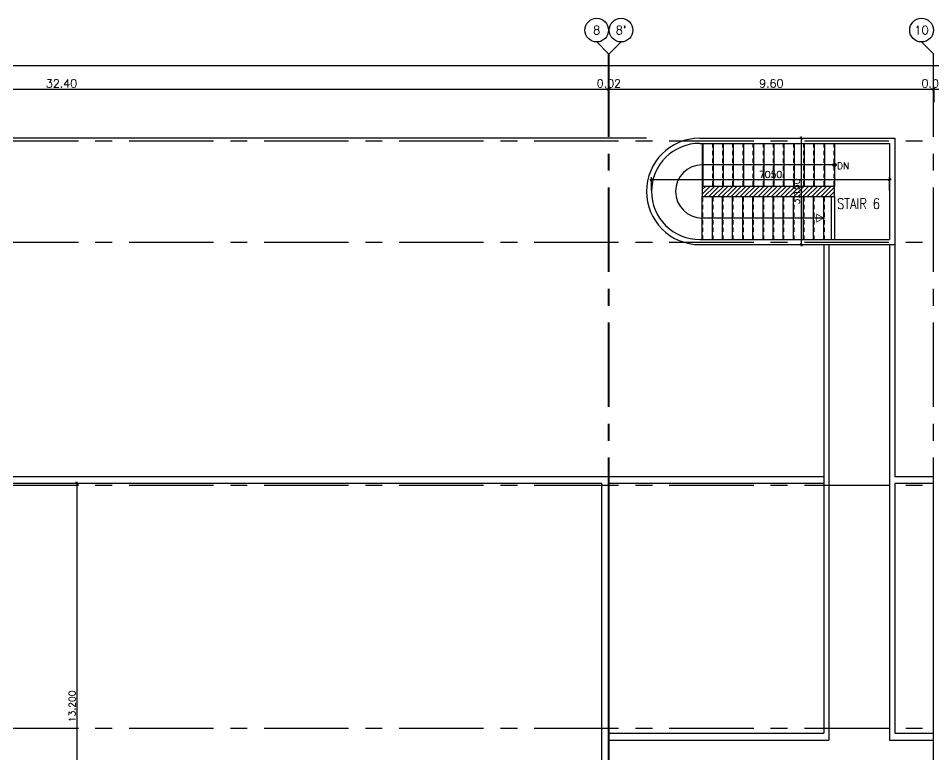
# Model space of a CAD drawing. Extents: x 88854 to 89144, y 39922 to 40011.
# Drawn here: x 89031.45 to 89058.56, y 39989.23 to 40011.04 of the extents above; entities that cross this region are included whole.
import ezdxf
from ezdxf.enums import TextEntityAlignment as Align

# ---------------------------------------------------------------- set-up
doc = ezdxf.new("R2010")
doc.units = 0
doc.header["$MEASUREMENT"] = 0
doc.header["$PDMODE"] = 34
doc.linetypes.add('CENTERX2', pattern=[4, 2.5, -0.5, 0.5, -0.5])
doc.linetypes.add('HIDDEN2', pattern=[0.1875, 0.125, -0.0625])
doc.layers.get('0').update_dxf_attribs({"linetype": 'CONTINUOUS'})
doc.layers.get('DEFPOINTS').update_dxf_attribs({"linetype": 'CONTINUOUS'})
for name, color, linetype in [('AX', 6, 'CONTINUOUS'), ('AX-CR', 2, 'CONTINUOUS'), ('AX-DIM', 4, 'CONTINUOUS'), ('AX-TXT', 2, 'CONTINUOUS'), ('AXES', 11, 'CENTERX2'), ('DIM', 4, 'CONTINUOUS'), ('EJ', 9, 'CONTINUOUS'), ('ele', 7, 'CONTINUOUS'), ('Hatch', 11, 'CONTINUOUS'), ('RM-NAME', 5, 'CONTINUOUS'), ('ROOF', 2, 'CONTINUOUS'), ('STR', 5, 'CONTINUOUS'), ('TXT', 2, 'CONTINUOUS'), ('WALL', 2, 'CONTINUOUS')]:
    doc.layers.add(name, color=color, linetype=linetype)
doc.styles.add('ROMANS', font='ROMANS.shx')
doc.dimstyles.new('DIM-OUT', dxfattribs={"dimscale": 0, "dimtxt": 0.24, "dimasz": 0.08, "dimexe": 0.02, "dimexo": 0.02, "dimgap": 0.05, "dimtad": 1, "dimzin": 0, "dimdsep": 46, "dimtxsty": 'ROMANS', "dimblk1": 'ARCHTICK', "dimblk2": 'ARCHTICK', "dimsah": 1, "dimcen": 0.01, "dimdle": 0.08, "dimclrd": 4, "dimclre": 4, "dimclrt": 2, "dimadec": 0, "dimazin": 0, "dimtp": 2, "dimtm": 2, "dimtfac": 0.114286, "dimtix": 1, "dimtmove": 2, "dimatfit": 3, "dimldrblk": 'ARCHTICK', "dimfxl": 0, "dimtolj": 1, "dimtzin": 0, "dimarcsym": 0})
doc.dimstyles.new('STANDARD in', dxfattribs={"dimtxt": 0.2, "dimasz": 0.1, "dimexe": 0.07, "dimexo": 0.07, "dimgap": 0.05, "dimtad": 1, "dimdec": 3, "dimzin": 0, "dimdsep": 46, "dimtxsty": 'ROMANS', "dimblk": 'ARCHTICK', "dimcen": 0.05, "dimdle": 0.05, "dimclrd": 4, "dimclre": 4, "dimclrt": 2, "dimadec": 0, "dimazin": 0, "dimtfac": 1, "dimtdec": 3, "dimtmove": 2, "dimatfit": 3, "dimfxl": 0, "dimtolj": 1, "dimtzin": 0, "dimarcsym": 0})

# ---------------------------------------------------------------- blocks, each defined once
blk = doc.blocks.new('_ARCHTICK')
at = {"color": 0, "linetype": 'ByBlock', "const_width": 0.15}
blk.add_lwpolyline([(-0.5, -0.5), (0.5, 0.5)], dxfattribs=at)
blk = doc.blocks.new('*D142')
at = {"layer": 'DEFPOINTS', "color": 0, "linetype": 'Continuous'}
for p in [(89054.085, 40007.484), (89054.645, 40007.484), (89054.202, 40004.334)]:
    blk.add_point(p, dxfattribs=at)
at = {"layer": 'ele', "color": 4, "linetype": 'Continuous', "lineweight": -2}
for p, q in [((89054.155, 40007.484), (89054.715, 40007.484)), ((89054.645, 40004.284), (89054.645, 40007.534)), ((89054.272, 40004.334), (89054.715, 40004.334))]:
    blk.add_line(p, q, dxfattribs=at)
at = {"layer": 'ele', "color": 4, "linetype": 'Continuous', "lineweight": -2, "xscale": 0.1, "yscale": 0.1, "zscale": 0.1}
for p, rotation in [((89054.645, 40007.484), 90), ((89054.645, 40004.334), 270)]:
    blk.add_blockref('_ARCHTICK', p, dxfattribs=dict(at, rotation=rotation))
at = {"layer": 'ele', "color": 2, "linetype": 'Continuous', "insert": (89054.495, 40005.909), "char_height": 0.2, "attachment_point": 5, "rotation": 90, "style": 'ROMANS'}
blk.add_mtext('\\A1;3.150', dxfattribs=at)
blk = doc.blocks.new('*D143')
at = {"layer": 'DEFPOINTS', "color": 0, "linetype": 'Continuous'}
for p in [(89057.255, 40006.264), (89050.204, 40005.864), (89057.255, 40005.864)]:
    blk.add_point(p, dxfattribs=at)
at = {"layer": 'ele', "color": 4, "linetype": 'Continuous', "lineweight": -2}
for p, q in [((89050.154, 40006.264), (89057.305, 40006.264)), ((89050.204, 40005.934), (89050.204, 40006.334)), ((89057.255, 40005.934), (89057.255, 40006.334))]:
    blk.add_line(p, q, dxfattribs=at)
at = {"layer": 'ele', "color": 4, "linetype": 'Continuous', "lineweight": -2, "xscale": 0.1, "yscale": 0.1, "zscale": 0.1, "rotation": 180}
blk.add_blockref('_ARCHTICK', (89050.204, 40006.264), dxfattribs=at)
at = {"layer": 'ele', "color": 4, "linetype": 'Continuous', "lineweight": -2, "xscale": 0.1, "yscale": 0.1, "zscale": 0.1}
blk.add_blockref('_ARCHTICK', (89057.255, 40006.264), dxfattribs=at)
at = {"layer": 'ele', "color": 2, "linetype": 'Continuous', "insert": (89053.729, 40006.414), "char_height": 0.2, "attachment_point": 5, "style": 'ROMANS'}
blk.add_mtext('\\A1;7050', dxfattribs=at)
blk = doc.blocks.new('*D184')
at = {"layer": 'DEFPOINTS', "color": 0, "linetype": 'Continuous'}
for p in [(89033.193, 39997.259), (89033.193, 39997.259), (89033.193, 39984.059)]:
    blk.add_point(p, dxfattribs=at)
at = {"layer": 'DIM', "color": 4, "linetype": 'Continuous', "lineweight": -2}
blk.add_line((89033.193, 39984.009), (89033.193, 39997.309), dxfattribs=at)
at = {"layer": 'DIM', "color": 4, "linetype": 'Continuous', "lineweight": -2, "xscale": 0.1, "yscale": 0.1, "zscale": 0.1}
for p, rotation in [((89033.193, 39997.259), 90), ((89033.193, 39984.059), 270)]:
    blk.add_blockref('_ARCHTICK', p, dxfattribs=dict(at, rotation=rotation))
at = {"layer": 'DIM', "color": 2, "linetype": 'Continuous', "insert": (89033.043, 39990.659), "char_height": 0.2, "attachment_point": 5, "rotation": 90, "style": 'ROMANS'}
blk.add_mtext('\\A1;13.200', dxfattribs=at)
blk = doc.blocks.new('*D194')
at = {"layer": 'AX-DIM', "color": 4, "lineweight": -2}
for p, q in [((89016.45, 40008.938), (89049.01, 40008.938)), ((89016.53, 40008.558), (89016.53, 40008.958)), ((89048.93, 40008.558), (89048.93, 40008.958))]:
    blk.add_line(p, q, dxfattribs=at)
at = {"layer": 'DEFPOINTS', "color": 0}
for p in [(89048.93, 40008.938), (89016.53, 40008.538), (89048.93, 40008.538)]:
    blk.add_point(p, dxfattribs=at)
at = {"layer": 'AX-DIM', "color": 4, "lineweight": -2, "xscale": 0.08, "yscale": 0.08, "zscale": 0.08, "rotation": 180}
blk.add_blockref('_ARCHTICK', (89016.53, 40008.938), dxfattribs=at)
at = {"layer": 'AX-DIM', "color": 4, "lineweight": -2, "xscale": 0.08, "yscale": 0.08, "zscale": 0.08}
blk.add_blockref('_ARCHTICK', (89048.93, 40008.938), dxfattribs=at)
at = {"layer": 'AX-DIM', "color": 2, "insert": (89032.73, 40009.108), "char_height": 0.24, "attachment_point": 5, "style": 'ROMANS'}
blk.add_mtext('\\A1;32.40', dxfattribs=at)
blk = doc.blocks.new('*D198')
at = {"layer": 'AX-DIM', "color": 4, "lineweight": -2}
for p, q in [((89058.55, 40008.938), (89058.47, 40008.938)), ((89058.55, 40008.558), (89058.55, 40008.958)), ((89058.55, 40008.938), (89058.57, 40008.938)), ((89058.57, 40008.558), (89058.57, 40008.958)), ((89058.57, 40008.938), (89058.65, 40008.938))]:
    blk.add_line(p, q, dxfattribs=at)
at = {"layer": 'DEFPOINTS', "color": 0}
for p in [(89058.57, 40008.938), (89058.55, 40008.538), (89058.57, 40008.538)]:
    blk.add_point(p, dxfattribs=at)
at = {"layer": 'AX-DIM', "color": 4, "lineweight": -2, "xscale": 0.08, "yscale": 0.08, "zscale": 0.08}
blk.add_blockref('_ARCHTICK', (89058.55, 40008.938), dxfattribs=at)
at = {"layer": 'AX-DIM', "color": 4, "lineweight": -2, "xscale": 0.08, "yscale": 0.08, "zscale": 0.08, "rotation": 180}
blk.add_blockref('_ARCHTICK', (89058.57, 40008.938), dxfattribs=at)
at = {"layer": 'AX-DIM', "color": 2, "insert": (89058.56, 40009.108), "char_height": 0.24, "attachment_point": 5, "style": 'ROMANS'}
blk.add_mtext('\\A1;0.02', dxfattribs=at)
blk = doc.blocks.new('AXU')
at = {"layer": 'AX-CR'}
blk.add_circle((0, 350), 350, dxfattribs=at)
at = {"layer": 'AX-TXT', "style": 'ROMANS'}
blk.add_attdef('AX', text='', height=250, dxfattribs=at).set_placement((0, 350), align=Align.MIDDLE)
blk = doc.blocks.new('*D199')
at = {"layer": 'AX-DIM', "color": 4, "lineweight": -2}
for p, q in [((89058.49, 40008.938), (89073.05, 40008.938)), ((89058.57, 40008.558), (89058.57, 40008.958)), ((89072.97, 40008.558), (89072.97, 40008.958))]:
    blk.add_line(p, q, dxfattribs=at)
at = {"layer": 'DEFPOINTS', "color": 0}
for p in [(89072.97, 40008.938), (89058.57, 40008.538), (89072.97, 40008.538)]:
    blk.add_point(p, dxfattribs=at)
at = {"layer": 'AX-DIM', "color": 4, "lineweight": -2, "xscale": 0.08, "yscale": 0.08, "zscale": 0.08, "rotation": 180}
blk.add_blockref('_ARCHTICK', (89058.57, 40008.938), dxfattribs=at)
at = {"layer": 'AX-DIM', "color": 4, "lineweight": -2, "xscale": 0.08, "yscale": 0.08, "zscale": 0.08}
blk.add_blockref('_ARCHTICK', (89072.97, 40008.938), dxfattribs=at)
at = {"layer": 'AX-DIM', "color": 2, "insert": (89065.77, 40009.108), "char_height": 0.24, "attachment_point": 5, "style": 'ROMANS'}
blk.add_mtext('\\A1;14.40', dxfattribs=at)
blk = doc.blocks.new('*D200')
at = {"layer": 'AX-DIM', "color": 4, "lineweight": -2}
for p, q in [((89048.93, 40008.938), (89048.85, 40008.938)), ((89048.93, 40008.558), (89048.93, 40008.958)), ((89048.93, 40008.938), (89048.95, 40008.938)), ((89048.95, 40008.558), (89048.95, 40008.958)), ((89048.95, 40008.938), (89049.03, 40008.938))]:
    blk.add_line(p, q, dxfattribs=at)
at = {"layer": 'DEFPOINTS', "color": 0}
for p in [(89048.95, 40008.938), (89048.93, 40008.538), (89048.95, 40008.538)]:
    blk.add_point(p, dxfattribs=at)
at = {"layer": 'AX-DIM', "color": 4, "lineweight": -2, "xscale": 0.08, "yscale": 0.08, "zscale": 0.08}
blk.add_blockref('_ARCHTICK', (89048.93, 40008.938), dxfattribs=at)
at = {"layer": 'AX-DIM', "color": 4, "lineweight": -2, "xscale": 0.08, "yscale": 0.08, "zscale": 0.08, "rotation": 180}
blk.add_blockref('_ARCHTICK', (89048.95, 40008.938), dxfattribs=at)
at = {"layer": 'AX-DIM', "color": 2, "insert": (89048.94, 40009.108), "char_height": 0.24, "attachment_point": 5, "style": 'ROMANS'}
blk.add_mtext('\\A1;0.02', dxfattribs=at)
blk = doc.blocks.new('*D201')
at = {"layer": 'AX-DIM', "color": 4, "lineweight": -2}
for p, q in [((89048.87, 40008.938), (89058.63, 40008.938)), ((89048.95, 40008.558), (89048.95, 40008.958)), ((89058.55, 40008.558), (89058.55, 40008.958))]:
    blk.add_line(p, q, dxfattribs=at)
at = {"layer": 'DEFPOINTS', "color": 0}
for p in [(89058.55, 40008.938), (89048.95, 40008.538), (89058.55, 40008.538)]:
    blk.add_point(p, dxfattribs=at)
at = {"layer": 'AX-DIM', "color": 4, "lineweight": -2, "xscale": 0.08, "yscale": 0.08, "zscale": 0.08, "rotation": 180}
blk.add_blockref('_ARCHTICK', (89048.95, 40008.938), dxfattribs=at)
at = {"layer": 'AX-DIM', "color": 4, "lineweight": -2, "xscale": 0.08, "yscale": 0.08, "zscale": 0.08}
blk.add_blockref('_ARCHTICK', (89058.55, 40008.938), dxfattribs=at)
at = {"layer": 'AX-DIM', "color": 2, "insert": (89053.75, 40009.108), "char_height": 0.24, "attachment_point": 5, "style": 'ROMANS'}
blk.add_mtext('\\A1;9.60', dxfattribs=at)
blk = doc.blocks.new('*D212')
at = {"layer": 'AX-DIM', "color": 4, "lineweight": -2}
for p, q in [((89050.055, 40007.484), (89007.41, 40007.484)), ((89007.43, 39997.379), (89007.43, 40007.564)), ((89008.11, 39997.459), (89007.41, 39997.459))]:
    blk.add_line(p, q, dxfattribs=at)
at = {"layer": 'DEFPOINTS', "color": 0}
for p in [(89007.43, 40007.484), (89050.075, 40007.484), (89008.13, 39997.459)]:
    blk.add_point(p, dxfattribs=at)
at = {"layer": 'AX-DIM', "color": 4, "lineweight": -2, "xscale": 0.08, "yscale": 0.08, "zscale": 0.08}
for p, rotation in [((89007.43, 40007.484), 90), ((89007.43, 39997.459), 270)]:
    blk.add_blockref('_ARCHTICK', p, dxfattribs=dict(at, rotation=rotation))
at = {"layer": 'AX-DIM', "color": 2, "insert": (89007.26, 40002.472), "char_height": 0.24, "attachment_point": 5, "rotation": 90, "style": 'ROMANS'}
blk.add_mtext('\\A1;10.03', dxfattribs=at)
blk = doc.blocks.new('*D248')
at = {"layer": 'AX-DIM', "color": 4, "lineweight": -2}
for p, q in [((89016.28, 40009.258), (89016.28, 40009.658)), ((89133.26, 39997.479), (89133.26, 40009.658)), ((89016.2, 40009.638), (89133.34, 40009.638))]:
    blk.add_line(p, q, dxfattribs=at)
at = {"layer": 'DEFPOINTS', "color": 0}
for p in [(89133.26, 40009.638), (89016.28, 40009.238), (89133.26, 39997.459)]:
    blk.add_point(p, dxfattribs=at)
at = {"layer": 'AX-DIM', "color": 4, "lineweight": -2, "xscale": 0.08, "yscale": 0.08, "zscale": 0.08, "rotation": 180}
blk.add_blockref('_ARCHTICK', (89016.28, 40009.638), dxfattribs=at)
at = {"layer": 'AX-DIM', "color": 4, "lineweight": -2, "xscale": 0.08, "yscale": 0.08, "zscale": 0.08}
blk.add_blockref('_ARCHTICK', (89133.26, 40009.638), dxfattribs=at)
at = {"layer": 'AX-DIM', "color": 2, "insert": (89074.77, 40009.808), "char_height": 0.24, "attachment_point": 5, "style": 'ROMANS'}
blk.add_mtext('\\A1;116.98', dxfattribs=at)

msp = doc.modelspace()

# ---------------------------------------------------------------- hatches: boundary and pattern name
at = {"layer": 'Hatch', "linetype": 'Continuous'}
h = msp.add_hatch(dxfattribs=at)
h.set_pattern_fill('ANSI31', color=256, scale=0.75, style=0)
h.set_pattern_definition([(45, (197.7994, 9.90988), (-0.06629126074, 0.06629126074), [])])
h.paths.add_polyline_path([(89055.6245, 40006.0594), (89051.7045, 40006.0594), (89051.7045, 40005.7594), (89055.6245, 40005.7594)])

# ---------------------------------------------------------------- linework, layer by layer
at = {"layer": 'AXES'}
for p, q in [((89048.9297, 40009.9878), (89048.5797, 40010.3378)), ((89048.9497, 40009.9878), (89049.2997, 40010.3378)), ((89058.5497, 40009.9878), (89058.1997, 40010.3378)), ((89048.9297, 39931.5251), (89048.9297, 40009.9878)), ((89048.9497, 39931.5251), (89048.9497, 40009.9878)), ((89058.5497, 39931.5251), (89058.5497, 40009.9878)), ((89006.7297, 40007.4094), (89074.7697, 40007.4094)), ((89006.7297, 40004.4094), (89074.7697, 40004.4094)), ((89006.7297, 39997.2094), (89074.7697, 39997.2094)), ((89006.7297, 39990.0094), (89074.7697, 39990.0094))]:
    msp.add_line(p, q, dxfattribs=at)
at = {"layer": 'EJ'}
for p, q in [((89048.9297, 39938.1394), (89048.9297, 39997.4594)), ((89048.9497, 39938.1394), (89048.9497, 39997.4594)), ((89058.5497, 39938.1394), (89058.5497, 39997.4594)), ((89058.5497, 39987.4094), (89058.5497, 39989.6594))]:
    msp.add_line(p, q, dxfattribs=at)
at = {"layer": 'ROOF'}
for p, q in [((89051.6291, 40007.4844), (89057.4047, 40007.4844)), ((89057.4047, 40007.4844), (89057.4047, 40004.3344)), ((89051.6291, 40007.3344), (89057.2547, 40007.3344)), ((89057.2547, 40007.3344), (89057.2547, 40004.4844)), ((89055.5245, 40005.7594), (89055.5245, 40004.4844)), ((89055.6245, 40005.7594), (89055.6245, 40004.4844)), ((89051.6291, 40004.4844), (89057.2547, 40004.4844)), ((89051.6291, 40004.3344), (89057.4047, 40004.3344)), ((89055.3047, 40004.3344), (89055.3047, 39989.8594)), ((89055.4547, 40004.3344), (89055.4547, 39989.6594)), ((89057.2547, 40004.3344), (89057.2547, 39989.6594)), ((89057.4047, 40004.3344), (89057.4047, 39997.4594)), ((89048.9297, 39997.4594), (89016.2797, 39997.4594)), ((89048.9297, 39997.4594), (89048.9297, 39938.1394)), ((89055.3047, 39997.4594), (89048.9497, 39997.4594)), ((89058.5497, 39997.4594), (89057.4047, 39997.4594)), ((89048.7297, 39997.2594), (89016.4797, 39997.2594)), ((89048.7297, 39938.3394), (89048.7297, 39997.2594)), ((89055.3047, 39997.2594), (89048.9497, 39997.2594)), ((89057.4047, 39997.2594), (89057.4047, 39989.8594)), ((89058.5497, 39997.2594), (89057.4047, 39997.2594)), ((89058.5497, 39989.8594), (89058.5497, 39997.2594)), ((89048.9497, 39989.6594), (89048.9497, 39989.8594)), ((89048.9497, 39989.8594), (89055.3047, 39989.8594)), ((89048.9497, 39989.6594), (89055.4547, 39989.6594)), ((89057.2547, 39989.6594), (89058.5497, 39989.6594)), ((89057.4047, 39989.8594), (89058.5497, 39989.8594))]:
    msp.add_line(p, q, dxfattribs=at)
msp.add_lwpolyline([(89055.6245, 40006.0594), (89051.7045, 40006.0594), (89051.7045, 40005.7594), (89055.6245, 40005.7594)], close=True, dxfattribs=at)
for radius, start, end in [(1.575, 90, 180), (1.425, 89.99998, 180), (1.575, 180, 270.00003), (1.425, 180, 270.00003)]:
    msp.add_arc((89051.6291, 40005.9094), radius, start, end, dxfattribs=at)
at = {"layer": 'STR', "linetype": 'HIDDEN2'}
for p, q in [((89051.7045, 40007.3344), (89051.7045, 40006.0594)), ((89051.7245, 40007.3344), (89051.7245, 40006.0594)), ((89052.0045, 40007.3344), (89052.0045, 40006.0594)), ((89052.3045, 40007.3344), (89052.3045, 40006.0594)), ((89052.6045, 40007.3344), (89052.6045, 40006.0594)), ((89052.9045, 40007.3344), (89052.9045, 40006.0594)), ((89053.2045, 40007.3344), (89053.2045, 40006.0594)), ((89053.5045, 40007.3344), (89053.5045, 40006.0594)), ((89053.8045, 40007.3344), (89053.8045, 40006.0594)), ((89054.1045, 40007.3344), (89054.1045, 40006.0594)), ((89054.4045, 40007.3344), (89054.4045, 40006.0594)), ((89054.7045, 40007.3344), (89054.7045, 40006.0594)), ((89055.0045, 40007.3344), (89055.0045, 40006.0594)), ((89055.3045, 40007.3344), (89055.3045, 40006.0594)), ((89055.6045, 40007.3344), (89055.6045, 40006.0594)), ((89051.7245, 40004.4844), (89051.7245, 40005.7594)), ((89052.0245, 40004.4844), (89052.0245, 40005.7594)), ((89052.3245, 40004.4844), (89052.3245, 40005.7594)), ((89052.6245, 40004.4844), (89052.6245, 40005.7594)), ((89052.9245, 40004.4844), (89052.9245, 40005.7594)), ((89053.2245, 40004.4844), (89053.2245, 40005.7594)), ((89053.5245, 40004.4844), (89053.5245, 40005.7594)), ((89053.8245, 40004.4844), (89053.8245, 40005.7594)), ((89054.1245, 40004.4844), (89054.1245, 40005.7594)), ((89054.4245, 40004.4844), (89054.4245, 40005.7594)), ((89054.7245, 40004.4844), (89054.7245, 40005.7594)), ((89055.0245, 40004.4844), (89055.0245, 40005.7594)), ((89055.3245, 40004.4844), (89055.3245, 40005.7594))]:
    msp.add_line(p, q, dxfattribs=at)
at = {"layer": 'STR'}
for p, q in [((89051.7045, 40007.3344), (89051.7045, 40006.0594)), ((89051.7245, 40007.3344), (89051.7245, 40006.0594)), ((89052.0245, 40007.3344), (89052.0245, 40006.0594)), ((89052.3245, 40007.3344), (89052.3245, 40006.0594)), ((89052.6245, 40007.3344), (89052.6245, 40006.0594)), ((89052.9245, 40007.3344), (89052.9245, 40006.0594)), ((89053.2245, 40007.3344), (89053.2245, 40006.0594)), ((89053.5245, 40007.3344), (89053.5245, 40006.0594)), ((89053.8245, 40007.3344), (89053.8245, 40006.0594)), ((89054.1245, 40007.3344), (89054.1245, 40006.0594)), ((89054.4245, 40007.3344), (89054.4245, 40006.0594)), ((89054.7245, 40007.3344), (89054.7245, 40006.0594)), ((89055.0245, 40007.3344), (89055.0245, 40006.0594)), ((89055.3245, 40007.3344), (89055.3245, 40006.0594)), ((89055.6245, 40007.3344), (89055.6245, 40006.0594)), ((89055.6716, 40006.6969), (89051.702, 40006.6969)), ((89051.7045, 40004.4844), (89051.7045, 40005.7594)), ((89052.0045, 40004.4844), (89052.0045, 40005.7594)), ((89052.3045, 40004.4844), (89052.3045, 40005.7594)), ((89052.6045, 40004.4844), (89052.6045, 40005.7594)), ((89052.9045, 40004.4844), (89052.9045, 40005.7594)), ((89053.2045, 40004.4844), (89053.2045, 40005.7594)), ((89053.5045, 40004.4844), (89053.5045, 40005.7594)), ((89053.8045, 40004.4844), (89053.8045, 40005.7594)), ((89054.1045, 40004.4844), (89054.1045, 40005.7594)), ((89054.4045, 40004.4844), (89054.4045, 40005.7594)), ((89054.7045, 40004.4844), (89054.7045, 40005.7594)), ((89055.0045, 40004.4844), (89055.0045, 40005.7594)), ((89055.3045, 40004.4844), (89055.3045, 40005.7594)), ((89055.3245, 40005.1219), (89051.702, 40005.1219))]:
    msp.add_line(p, q, dxfattribs=at)
at = {"layer": 'STR', "const_width": 0.0215}
msp.add_lwpolyline([(89055.0977, 40005.2374), (89055.0977, 40005.0065), (89055.2977, 40005.1219)], close=True, dxfattribs=at)
at = {"layer": 'STR'}
msp.add_circle((89055.6245, 40006.6969), 0.0472, dxfattribs=at)
msp.add_arc((89051.702, 40005.9094), 0.7875, 90, 270, dxfattribs=at)
at = {"layer": 'WALL'}
msp.add_line((89057.4047, 40007.4844), (89057.4047, 40004.3344), dxfattribs=at)

# ---------------------------------------------------------------- block references
at = {"layer": 'AX', "xscale": 0.001000000003841706, "yscale": 0.000999999996565748, "zscale": 0.001}
for p, values in [((89048.5797, 40010.3378), {'AX': '8'}), ((89049.2997, 40010.3378), {'AX': "8'"}), ((89058.1997, 40010.3378), {'AX': '10'})]:
    msp.add_blockref('AXU', p, dxfattribs=at).add_auto_attribs(values)

# ---------------------------------------------------------------- texts
at = {"layer": 'RM-NAME', "style": 'ROMANS'}
msp.add_text('DN', height=0.2, dxfattribs=at).set_placement((89055.8788, 40006.6694), align=Align.MIDDLE)
at = {"layer": 'TXT', "style": 'ROMANS', "width": 0.8}
msp.add_text('STAIR 6', height=0.31081, dxfattribs=at).set_placement((89055.6978, 40005.3899))

# ---------------------------------------------------------------- dimensions: what is measured, and where the dimension line sits
at = {"layer": 'AX-DIM'}
for base, p1, p2, picture, middle in [((89133.2597, 40009.6378), (89016.2797, 40009.2378), (89133.2597, 39997.4594), '*D248', (89074.7697, 40009.8078)), ((89048.9297, 40008.9378), (89016.5297, 40008.5378), (89048.9297, 40008.5378), '*D194', (89032.7297, 40009.1078)), ((89048.9497, 40008.9378), (89048.9297, 40008.5378), (89048.9497, 40008.5378), '*D200', (89048.9397, 40009.1078)), ((89058.5497, 40008.9378), (89048.9497, 40008.5378), (89058.5497, 40008.5378), '*D201', (89053.7497, 40009.1078)), ((89058.5697, 40008.9378), (89058.5497, 40008.5378), (89058.5697, 40008.5378), '*D198', (89058.5597, 40009.1078)), ((89072.9697, 40008.9378), (89058.5697, 40008.5378), (89072.9697, 40008.5378), '*D199', (89065.7697, 40009.1078))]:
    dim = msp.add_linear_dim(base=base, p1=p1, p2=p2, dimstyle='DIM-OUT', override={"dimscale": 1}, dxfattribs=at)
    dim.commit()
    dim.dimension.update_dxf_attribs({"geometry": picture, "text_midpoint": middle})
dim = msp.add_linear_dim(base=(89007.4296666513, 40007.4844397954), p1=(89008.1296666512, 39997.4594397954), p2=(89050.0746666513, 40007.4844397954), angle=90, dimstyle='DIM-OUT', override={"dimscale": 1}, dxfattribs=at)
dim.commit()
dim.dimension.update_dxf_attribs({"geometry": '*D212', "text_midpoint": (89007.2596666512, 40002.4719397954)})
at = {"layer": 'DIM', "color": 0, "linetype": 'Continuous'}
dim = msp.add_linear_dim(base=(89033.1928, 39997.2594), p1=(89033.1928, 39984.0594), p2=(89033.1928, 39997.2594), angle=90, dimstyle='STANDARD in', dxfattribs=at)
dim.commit()
dim.dimension.update_dxf_attribs({"geometry": '*D184', "text_midpoint": (89033.0428, 39990.6594)})
at = {"layer": 'ele', "color": 0, "linetype": 'Continuous'}
dim = msp.add_linear_dim(base=(89054.6448, 40007.4844), p1=(89054.202, 40004.3344), p2=(89054.0852, 40007.4844), angle=270, dimstyle='STANDARD in', dxfattribs=at)
dim.commit()
dim.dimension.update_dxf_attribs({"geometry": '*D142', "text_midpoint": (89054.4948, 40005.9094)})
dim = msp.add_linear_dim(base=(89057.2547, 40006.2639), p1=(89050.2041, 40005.8639), p2=(89057.2547, 40005.8639), text='7050', dimstyle='STANDARD in', dxfattribs=at)
dim.commit()
dim.dimension.update_dxf_attribs({"geometry": '*D143', "text_midpoint": (89053.7294, 40006.4139)})

doc.saveas('drawing.dxf')
